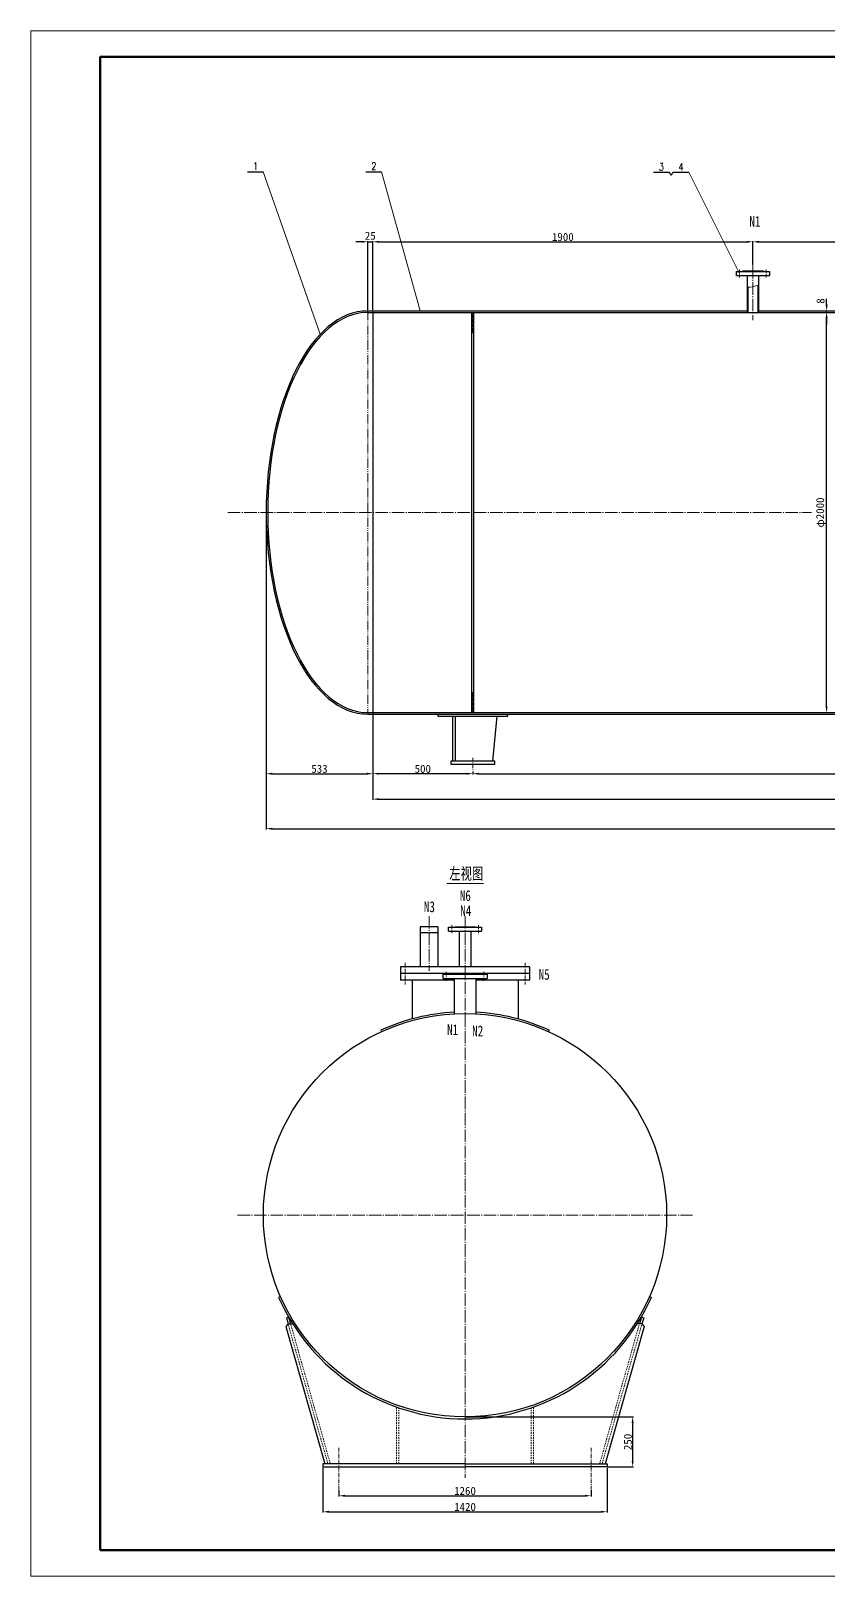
# Model space of a CAD drawing. Extents: x -6371 to 65603, y -5260 to 2462.
# Drawn here: x 54670 to 58656, y -5260 to 2462 of the extents above; entities that cross this region are included whole.
import ezdxf
from ezdxf.enums import TextEntityAlignment as Align

# ---------------------------------------------------------------- set-up
doc = ezdxf.new("R2010")
doc.units = 0
doc.header["$LTSCALE"] = 25
doc.header["$PDMODE"] = 1
for name, pattern in [('JXX-L', [2.95, 1.9, -0.25, 0.15, -0.25, 0.15, -0.25]), ('XX-S', [0.5, 0.3, -0.2]), ('ZXX-L', [3.28, 2.5, -0.3, 0.18, -0.3]), ('ZXX-S', [1.27, 0.75, -0.2, 0.12, -0.2])]:
    doc.linetypes.add(name, pattern=pattern)
doc.layers.get('Defpoints').update_dxf_attribs({"linetype": 'CONTINUOUS'})
for name, color, linetype, lineweight in [('A 粗实线', 1, 'CONTINUOUS', 25), ('B 细实线', 7, 'CONTINUOUS', 15), ('C 文 字', 2, 'CONTINUOUS', 20), ('D 短中心线', 3, 'ZXX-S', 18), ('E 长中心线', 3, 'ZXX-L', 15), ('F 短虚线', 6, 'XX-S', 20), ('I 长双点线', 3, 'JXX-L', 15), ('J 标注尺寸', 2, 'CONTINUOUS', 15)]:
    doc.layers.add(name, color=color, linetype=linetype, lineweight=lineweight)
doc.styles.add('HZTXT', font='SIMFANG.TTF', dxfattribs={"width": 0.75})
doc.styles.add('ROMANC', font='romanc', dxfattribs={"width": 0.7, "height": 6})
doc.styles.get("Standard").update_dxf_attribs({"font": 'SIMFANG.TTF'})
doc.styles.add('标题中文', font='SIMFANG.TTF', dxfattribs={"width": 0.7})
doc.dimstyles.new('通用标注4.0', dxfattribs={"dimtxt": 40, "dimasz": 30, "dimexe": 4, "dimexo": 4, "dimgap": 4, "dimtad": 1, "dimdec": 0, "dimzin": 0, "dimdsep": 46, "dimtxsty": 'Standard', "dimcen": 4, "dimadec": 0, "dimazin": 0, "dimtfac": 0.375, "dimtdec": 0, "dimtmove": 2, "dimatfit": 3, "dimfxl": 0, "dimtzin": 0, "dimarcsym": 0})

# ---------------------------------------------------------------- blocks, each defined once
blk = doc.blocks.new('*D145')
at = {"layer": 'Defpoints', "color": 0}
for p in [(56210.4, -4826.5), (57470.4, -4826.5), (57470.4, -4858.5)]:
    blk.add_point(p, dxfattribs=at)
at = {"layer": 'J 标注尺寸', "color": 0, "lineweight": -2}
for p, q in [((56210.4, -4830.5), (56210.4, -4862.5)), ((56240.4, -4858.5), (57440.4, -4858.5)), ((57470.4, -4830.5), (57470.4, -4862.5))]:
    blk.add_line(p, q, dxfattribs=at)
at = {"layer": 'J 标注尺寸', "color": 0}
for points in [[(56240.4, -4853.5), (56240.4, -4863.5), (56210.4, -4858.5)], [(57440.4, -4853.5), (57440.4, -4863.5), (57470.4, -4858.5)]]:
    blk.add_solid(points, dxfattribs=at)
at = {"layer": 'J 标注尺寸', "color": 0, "insert": (56840.4, -4834.5), "char_height": 40, "attachment_point": 5}
blk.add_mtext('1260', dxfattribs=at)
blk = doc.blocks.new('*D144')
at = {"layer": 'Defpoints', "color": 0}
for p in [(56130.4, -4714.5), (57550.4, -4714.5), (57550.4, -4938.5)]:
    blk.add_point(p, dxfattribs=at)
at = {"layer": 'J 标注尺寸', "color": 0, "lineweight": -2}
for p, q in [((56130.4, -4718.5), (56130.4, -4942.5)), ((57550.4, -4718.5), (57550.4, -4942.5)), ((56160.4, -4938.5), (57520.4, -4938.5))]:
    blk.add_line(p, q, dxfattribs=at)
at = {"layer": 'J 标注尺寸', "color": 0}
for points in [[(56160.4, -4933.5), (56160.4, -4943.5), (56130.4, -4938.5)], [(57520.4, -4933.5), (57520.4, -4943.5), (57550.4, -4938.5)]]:
    blk.add_solid(points, dxfattribs=at)
at = {"layer": 'J 标注尺寸', "color": 0, "insert": (56840.4, -4914.5), "char_height": 40, "attachment_point": 5}
blk.add_mtext('1420', dxfattribs=at)
blk = doc.blocks.new('*D142')
at = {"layer": 'Defpoints', "color": 0}
for p in [(56379.4, -952.7), (56879.4, -1234.3), (56379.4, -1250)]:
    blk.add_point(p, dxfattribs=at)
at = {"layer": 'J 标注尺寸', "color": 0, "lineweight": -2}
for p, q in [((56379.4, -956.7), (56379.4, -1254)), ((56849.4, -1250), (56409.4, -1250)), ((56879.4, -1238.3), (56879.4, -1254))]:
    blk.add_line(p, q, dxfattribs=at)
at = {"layer": 'J 标注尺寸', "color": 0}
for points in [[(56409.4, -1245), (56409.4, -1255), (56379.4, -1250)], [(56849.4, -1245), (56849.4, -1255), (56879.4, -1250)]]:
    blk.add_solid(points, dxfattribs=at)
at = {"layer": 'J 标注尺寸', "color": 0, "insert": (56629.4, -1226), "char_height": 40, "attachment_point": 5}
blk.add_mtext('500', dxfattribs=at)
blk = doc.blocks.new('*D154')
at = {"layer": 'Defpoints', "color": 0}
for p in [(55846.4, 55.3), (62712.4, 55.3), (62712.4, -1524.8)]:
    blk.add_point(p, dxfattribs=at)
at = {"layer": 'J 标注尺寸', "color": 0, "lineweight": -2}
for p, q in [((55846.4, 51.3), (55846.4, -1528.8)), ((62712.4, 51.3), (62712.4, -1528.8)), ((55876.4, -1524.8), (62682.4, -1524.8))]:
    blk.add_line(p, q, dxfattribs=at)
at = {"layer": 'J 标注尺寸', "color": 0}
for points in [[(55876.4, -1519.8), (55876.4, -1529.8), (55846.4, -1524.8)], [(62682.4, -1519.8), (62682.4, -1529.8), (62712.4, -1524.8)]]:
    blk.add_solid(points, dxfattribs=at)
at = {"layer": 'J 标注尺寸', "color": 0, "insert": (59279.4, -1500.8), "char_height": 40, "attachment_point": 5}
blk.add_mtext('6866', dxfattribs=at)
blk = doc.blocks.new('*D152')
at = {"layer": 'Defpoints', "color": 0}
for p in [(56379.4, -952.7), (62179.4, -952.7), (62179.4, -1377.2)]:
    blk.add_point(p, dxfattribs=at)
at = {"layer": 'J 标注尺寸', "color": 0, "lineweight": -2}
for p, q in [((56379.4, -956.7), (56379.4, -1381.2)), ((62179.4, -956.7), (62179.4, -1381.2)), ((56409.4, -1377.2), (62149.4, -1377.2))]:
    blk.add_line(p, q, dxfattribs=at)
at = {"layer": 'J 标注尺寸', "color": 0}
for points in [[(56409.4, -1372.2), (56409.4, -1382.2), (56379.4, -1377.2)], [(62149.4, -1372.2), (62149.4, -1382.2), (62179.4, -1377.2)]]:
    blk.add_solid(points, dxfattribs=at)
at = {"layer": 'J 标注尺寸', "color": 0, "insert": (59279.4, -1353.2), "char_height": 40, "attachment_point": 5}
blk.add_mtext('5800', dxfattribs=at)
blk = doc.blocks.new('*D139')
at = {"layer": 'Defpoints', "color": 0}
for p in [(58279.4, 1408), (58279.4, 1287.8), (56379.4, 1063.3)]:
    blk.add_point(p, dxfattribs=at)
at = {"layer": 'J 标注尺寸', "color": 0, "lineweight": -2}
for p, q in [((56379.4, 1067.3), (56379.4, 1412)), ((56409.4, 1408), (58249.4, 1408)), ((58279.4, 1291.8), (58279.4, 1412))]:
    blk.add_line(p, q, dxfattribs=at)
at = {"layer": 'J 标注尺寸', "color": 0}
for points in [[(56409.4, 1413), (56409.4, 1403), (56379.4, 1408)], [(58249.4, 1413), (58249.4, 1403), (58279.4, 1408)]]:
    blk.add_solid(points, dxfattribs=at)
at = {"layer": 'J 标注尺寸', "color": 0, "insert": (57329.4, 1432), "char_height": 40, "attachment_point": 5}
blk.add_mtext('1900', dxfattribs=at)
blk = doc.blocks.new('*D153')
at = {"layer": 'Defpoints', "color": 0}
for p in [(55846.4, 55.3), (56379.4, -952.7), (56379.4, -1250)]:
    blk.add_point(p, dxfattribs=at)
at = {"layer": 'J 标注尺寸', "color": 0, "lineweight": -2}
for p, q in [((55846.4, 51.3), (55846.4, -1254)), ((56379.4, -956.7), (56379.4, -1254)), ((55876.4, -1250), (56349.4, -1250))]:
    blk.add_line(p, q, dxfattribs=at)
at = {"layer": 'J 标注尺寸', "color": 0}
for points in [[(55876.4, -1245), (55876.4, -1255), (55846.4, -1250)], [(56349.4, -1245), (56349.4, -1255), (56379.4, -1250)]]:
    blk.add_solid(points, dxfattribs=at)
at = {"layer": 'J 标注尺寸', "color": 0, "insert": (56112.9, -1226), "char_height": 40, "attachment_point": 5}
blk.add_mtext('533', dxfattribs=at)
blk = doc.blocks.new('*D155')
at = {"layer": 'Defpoints', "color": 0}
for p in [(56379.4, 1408), (56354.4, 1063.3), (56379.4, 1063.3)]:
    blk.add_point(p, dxfattribs=at)
at = {"layer": 'J 标注尺寸', "color": 0, "lineweight": -2}
for p, q in [((56324.4, 1408), (56294.4, 1408)), ((56354.4, 1067.3), (56354.4, 1412)), ((56354.4, 1408), (56379.4, 1408)), ((56379.4, 1067.3), (56379.4, 1412)), ((56409.4, 1408), (56439.4, 1408))]:
    blk.add_line(p, q, dxfattribs=at)
at = {"layer": 'J 标注尺寸', "color": 0}
for points in [[(56324.4, 1413), (56324.4, 1403), (56354.4, 1408)], [(56409.4, 1413), (56409.4, 1403), (56379.4, 1408)]]:
    blk.add_solid(points, dxfattribs=at)
at = {"layer": 'J 标注尺寸', "color": 0, "insert": (56366.9, 1438), "char_height": 40, "attachment_point": 5}
blk.add_mtext('25', dxfattribs=at)
blk = doc.blocks.new('*D146')
at = {"layer": 'Defpoints', "color": 0}
for p in [(56840.4, -4464.5), (57550.4, -4714.5), (57678.4, -4714.5)]:
    blk.add_point(p, dxfattribs=at)
at = {"layer": 'J 标注尺寸', "color": 0, "lineweight": -2}
for p, q in [((56844.4, -4464.5), (57682.4, -4464.5)), ((57678.4, -4494.5), (57678.4, -4684.5)), ((57554.4, -4714.5), (57682.4, -4714.5))]:
    blk.add_line(p, q, dxfattribs=at)
at = {"layer": 'J 标注尺寸', "color": 0}
for points in [[(57673.4, -4494.5), (57683.4, -4494.5), (57678.4, -4464.5)], [(57673.4, -4684.5), (57683.4, -4684.5), (57678.4, -4714.5)]]:
    blk.add_solid(points, dxfattribs=at)
at = {"layer": 'J 标注尺寸', "color": 0, "insert": (57654.4, -4589.5), "char_height": 40, "attachment_point": 5, "rotation": 90}
blk.add_mtext('250', dxfattribs=at)
blk = doc.blocks.new('*D137')
at = {"layer": 'Defpoints', "color": 0}
for p in [(58585.9, 1055.3), (58648.1, 1055.3), (58602.8, -944.7)]:
    blk.add_point(p, dxfattribs=at)
at = {"layer": 'J 标注尺寸', "color": 0, "lineweight": -2}
for p, q in [((58589.9, 1055.3), (58652.1, 1055.3)), ((58648.1, -914.7), (58648.1, 1025.3)), ((58606.8, -944.7), (58652.1, -944.7))]:
    blk.add_line(p, q, dxfattribs=at)
at = {"layer": 'J 标注尺寸', "color": 0}
for points in [[(58643.1, 1025.3), (58653.1, 1025.3), (58648.1, 1055.3)], [(58643.1, -914.7), (58653.1, -914.7), (58648.1, -944.7)]]:
    blk.add_solid(points, dxfattribs=at)
at = {"layer": 'J 标注尺寸', "color": 0, "insert": (58621.1, 55.3), "char_height": 40, "attachment_point": 5, "rotation": 90}
blk.add_mtext('φ2000', dxfattribs=at)
blk = doc.blocks.new('*D143')
at = {"layer": 'Defpoints', "color": 0}
for p in [(56879.4, -1234.3), (61679.4, -1234.3), (61679.4, -1250)]:
    blk.add_point(p, dxfattribs=at)
at = {"layer": 'J 标注尺寸', "color": 0, "lineweight": -2}
for p, q in [((56879.4, -1238.3), (56879.4, -1254)), ((56909.4, -1250), (61649.4, -1250)), ((61679.4, -1238.3), (61679.4, -1254))]:
    blk.add_line(p, q, dxfattribs=at)
at = {"layer": 'J 标注尺寸', "color": 0}
for points in [[(56909.4, -1245), (56909.4, -1255), (56879.4, -1250)], [(61649.4, -1245), (61649.4, -1255), (61679.4, -1250)]]:
    blk.add_solid(points, dxfattribs=at)
at = {"layer": 'J 标注尺寸', "color": 0, "insert": (59279.4, -1226), "char_height": 40, "attachment_point": 5}
blk.add_mtext('4800', dxfattribs=at)
blk = doc.blocks.new('*D133')
at = {"layer": 'Defpoints', "color": 0}
for p in [(59379.4, 1408), (58279.4, 1287.8), (59379.4, 1309.8)]:
    blk.add_point(p, dxfattribs=at)
at = {"layer": 'J 标注尺寸', "color": 0, "lineweight": -2}
for p, q in [((58279.4, 1291.8), (58279.4, 1412)), ((58309.4, 1408), (59349.4, 1408)), ((59379.4, 1313.8), (59379.4, 1412))]:
    blk.add_line(p, q, dxfattribs=at)
at = {"layer": 'J 标注尺寸', "color": 0}
for points in [[(58309.4, 1413), (58309.4, 1403), (58279.4, 1408)], [(59349.4, 1413), (59349.4, 1403), (59379.4, 1408)]]:
    blk.add_solid(points, dxfattribs=at)
at = {"layer": 'J 标注尺寸', "color": 0, "insert": (58829.4, 1432), "char_height": 40, "attachment_point": 5}
blk.add_mtext('1100', dxfattribs=at)
blk = doc.blocks.new('*D138')
at = {"layer": 'Defpoints', "color": 0}
for p in [(58605.7, 1063.3), (58605.7, 1055.3), (58648.1, 1063.3)]:
    blk.add_point(p, dxfattribs=at)
at = {"layer": 'J 标注尺寸', "color": 0, "lineweight": -2}
for p, q in [((58648.1, 1093.3), (58648.1, 1123.3)), ((58609.7, 1063.3), (58652.1, 1063.3)), ((58609.7, 1055.3), (58652.1, 1055.3)), ((58648.1, 1055.3), (58648.1, 1063.3)), ((58648.1, 1025.3), (58648.1, 995.3))]:
    blk.add_line(p, q, dxfattribs=at)
at = {"layer": 'J 标注尺寸', "color": 0}
for points in [[(58643.1, 1093.3), (58653.1, 1093.3), (58648.1, 1063.3)], [(58643.1, 1025.3), (58653.1, 1025.3), (58648.1, 1055.3)]]:
    blk.add_solid(points, dxfattribs=at)
at = {"layer": 'J 标注尺寸', "color": 0, "insert": (58617.4, 1112.2), "char_height": 40, "attachment_point": 5, "rotation": 90}
blk.add_mtext('8', dxfattribs=at)

msp = doc.modelspace()

# ---------------------------------------------------------------- hatches: boundary and pattern name
at = {"layer": 'B 细实线'}
h = msp.add_hatch(dxfattribs=at)
h.set_pattern_fill('ANSI31', color=256, scale=2, style=0)
h.set_pattern_definition([(45, (-1323.032, 11024.73), (-4.49012806, 4.49012806), [])])
h.paths.add_polyline_path([(56884.4, 1055.3), (56874.4, 1055.3), (56874.4, 955.3), (56884.4, 955.3)])
h = msp.add_hatch(dxfattribs=at)
h.set_pattern_fill('ANSI31', color=256, scale=2, style=0)
h.set_pattern_definition([(315, (-1323.032, -10914.1445), (-4.49012806, -4.49012806), [])])
h.paths.add_polyline_path([(56884.4, -944.7), (56874.4, -944.7), (56874.4, -844.7), (56884.4, -844.7)])

# ---------------------------------------------------------------- linework, layer by layer
at = {"layer": 'A 粗实线'}
for p, q in [((55753.7, 1758.5), (55832, 1758.5)), ((56344.7, 1758.5), (56423, 1758.5)), ((57782.5, 1755.4), (57860.7, 1755.4)), ((57880.5, 1755.4), (57958.7, 1755.4)), ((58196.9, 1260.3), (58361.9, 1260.3)), ((58196.9, 1240.3), (58196.9, 1260.3)), ((58196.9, 1240.3), (58361.9, 1240.3)), ((58228.4, 1263.3), (58330.4, 1263.3)), ((58228.4, 1260.3), (58228.4, 1263.3)), ((58250.9, 1240.3), (58250.9, 1055.3)), ((58307.9, 1240.3), (58307.9, 1055.3)), ((58330.4, 1263.3), (58330.4, 1260.3)), ((58361.9, 1260.3), (58361.9, 1240.3)), ((58254.4, 1180.6), (58254.4, 1055.3)), ((58304.4, 1191.2), (58304.4, 1055.3)), ((56354.4, 1063.3), (58250.9, 1063.3)), ((56354.4, 1055.3), (61234.9, 1055.3)), ((56379.4, 1063.3), (56379.4, -952.7)), ((56874.4, -944.7), (56874.4, 1055.3)), ((56884.4, -944.7), (56884.4, 1055.3)), ((58307.9, 1063.3), (59325.4, 1063.3)), ((56874.4, 955.3), (56884.4, 955.3)), ((56874.4, -844.7), (56884.4, -844.7)), ((56354.4, -944.7), (62204.4, -944.7)), ((56354.4, -952.7), (62204.4, -952.7)), ((56704.4, -952.7), (56704.4, -962.7)), ((56704.4, -962.7), (57054.4, -962.7)), ((56779.4, -1186.7), (56779.4, -962.7)), ((56793.4, -1186.7), (56793.4, -962.7)), ((56979.4, -1186.7), (57001.2, -962.7)), ((57054.4, -962.7), (57054.4, -952.7)), ((56989.4, -1186.7), (56769.4, -1186.7)), ((56769.4, -1186.7), (56769.4, -1202.7)), ((56769.4, -1202.7), (56989.4, -1202.7)), ((56989.4, -1202.7), (56989.4, -1186.7)), ((56704.9, -2014.5), (56615.9, -2014.5)), ((56615.9, -2014.5), (56615.9, -2214.5)), ((56704.9, -2044.5), (56615.9, -2044.5)), ((56704.9, -2014.5), (56704.9, -2214.5)), ((56757.9, -2037.5), (56757.9, -2017.5)), ((56757.9, -2017.5), (56922.9, -2017.5)), ((56757.9, -2037.5), (56922.9, -2037.5)), ((56789.4, -2017.5), (56789.4, -2014.5)), ((56789.4, -2014.5), (56891.4, -2014.5)), ((56811.9, -2037.5), (56811.9, -2214.5)), ((56868.9, -2037.5), (56868.9, -2214.5)), ((56891.4, -2014.5), (56891.4, -2017.5)), ((56922.9, -2017.5), (56922.9, -2037.5)), ((57162.9, -2214.5), (56517.9, -2214.5)), ((56517.9, -2214.5), (56517.9, -2282.5)), ((57162.9, -2214.5), (57162.9, -2282.5)), ((57162.9, -2248.5), (56517.9, -2248.5)), ((56786.4, -2282.5), (56517.9, -2282.5)), ((56575.4, -2282.5), (56575.4, -2475.6)), ((56730.4, -2251.5), (56950.4, -2251.5)), ((56730.4, -2273.5), (56730.4, -2251.5)), ((56730.4, -2273.5), (56950.4, -2273.5)), ((56761.4, -2251.5), (56761.4, -2248.5)), ((56761.4, -2248.5), (56919.4, -2248.5)), ((56786.4, -2273.5), (56786.4, -2449.9)), ((56894.4, -2273.5), (56894.4, -2449.9)), ((57162.9, -2282.5), (56894.4, -2282.5)), ((56919.4, -2248.5), (56919.4, -2251.5)), ((56950.4, -2251.5), (56950.4, -2273.5)), ((57105.4, -2282.5), (57105.4, -2475.6)), ((56420.4, -2531.3), (56423.7, -2538.6)), ((57260.4, -2531.3), (57257.1, -2538.6)), ((55918, -3862.9), (55908.8, -3866.9)), ((57762.8, -3862.9), (57772, -3866.9)), ((55956.2, -4000.1), (55944, -4012.2)), ((55944, -4012.2), (56139.3, -4698.5)), ((55958.8, -3965.5), (55947.3, -3968.7)), ((55947.3, -3968.7), (55956.2, -4000.1)), ((55956.2, -4000.1), (55979.7, -4000.1)), ((55958.8, -3965.5), (55968.7, -4000.1)), ((57736.8, -4012.2), (57541.5, -4698.5)), ((57724.6, -4000.1), (57701.1, -4000.1)), ((57722, -3965.5), (57712.2, -4000.1)), ((57722, -3965.5), (57733.6, -3968.7)), ((57733.6, -3968.7), (57724.6, -4000.1)), ((57724.6, -4000.1), (57736.8, -4012.2)), ((56840.4, -4698.5), (56130.4, -4698.5)), ((56130.4, -4698.5), (56130.4, -4714.5)), ((56840.4, -4698.5), (57550.4, -4698.5)), ((57550.4, -4698.5), (57550.4, -4714.5)), ((56130.4, -4714.5), (56840.4, -4714.5)), ((57550.4, -4714.5), (56840.4, -4714.5))]:
    msp.add_line(p, q, dxfattribs=at)
at = {"layer": 'A 粗实线', "color": 5, "lineweight": 60}
msp.add_lwpolyline([(55016.9, -5130), (65494.9, -5130), (65494.9, 2332), (55016.9, 2332)], close=True, dxfattribs=at)
at = {"layer": 'A 粗实线'}
msp.add_circle((56840.4, -3456.5), 1008, dxfattribs=at)
for radius, start, end in [(1016, 93.04668, 114.41771), (1016, 65.58229, 86.95332), (1018, 203.78018, 270), (1018, 270, 336.21982)]:
    msp.add_arc((56840.4, -3456.5), radius, start, end, dxfattribs=at)
for major_axis, ratio in [((0, -1008), 0.503968), ((0, -1000), 0.5)]:
    msp.add_ellipse((56354.4, 55.3), major_axis=major_axis, ratio=ratio, start_param=3.141593, end_param=6.283185, dxfattribs=at)
for points in [[(56379.4, 1055.3), (56373.8, 1063.3), (56385, 1063.3)], [(56379.4, -944.7), (56373.8, -952.7), (56385, -952.7)]]:
    msp.add_solid(points, dxfattribs=at)
at = {"layer": 'B 细实线'}
for p, q in [((56116.3, 945.7), (55832, 1758.5)), ((56616.6, 1063.3), (56423, 1758.5)), ((57860.7, 1755.4), (57870.6, 1741.5)), ((57880.5, 1755.4), (57870.6, 1741.5)), ((58212.7, 1250.3), (57958.7, 1755.4)), ((56749.6, -1799), (56933.4, -1799)), ((56616.9, -2014.5), (56616.9, -2044.5)), ((56703.9, -2014.5), (56703.9, -2044.5))]:
    msp.add_line(p, q, dxfattribs=at)
msp.add_lwpolyline([(54670.2, -5260), (65603.2, -5260), (65603.2, 2462), (54670.2, 2462)], close=True, dxfattribs=at)
msp.add_open_spline([(58250.9, 1180.9), (58270.4, 1178.6), (58288.4, 1187.2), (58307.9, 1192.1)], degree=3, dxfattribs=at)
at = {"layer": 'D 短中心线'}
for p, q in [((58212.7, 1270.3), (58212.7, 1230.3)), ((58346.2, 1270.3), (58346.2, 1230.3)), ((56879.4, -1170.5), (56879.4, -1234.3)), ((56773.7, -2007.5), (56773.7, -2047.5)), ((56907.2, -2007.5), (56907.2, -2047.5)), ((56540.4, -2195.8), (56540.4, -2304.3)), ((57140.4, -2195.8), (57140.4, -2304.3)), ((56745.9, -2240.5), (56745.9, -2284.5)), ((56934.9, -2240.5), (56934.9, -2284.5)), ((56210.4, -4618.5), (56210.4, -4826.5)), ((57470.4, -4618.5), (57470.4, -4826.5))]:
    msp.add_line(p, q, dxfattribs=at)
at = {"layer": 'E 长中心线'}
for p, q in [((58279.4, 1287.8), (58279.4, 1016.9)), ((55654.4, 55.3), (58572.5, 55.3)), ((56660.4, -1961.6), (56660.4, -2235.4)), ((56840.4, -1961.6), (56840.4, -4769.3)), ((55703.7, -3456.5), (57977.2, -3456.5))]:
    msp.add_line(p, q, dxfattribs=at)
at = {"layer": 'F 短虚线'}
for p, q in [((56154.9, -4698.5), (55956.2, -4000.1)), ((56167.4, -4698.5), (55968.7, -4000.1)), ((57513.4, -4698.5), (57712.2, -4000.1)), ((57525.9, -4698.5), (57724.6, -4000.1)), ((56498.4, -4698.5), (56498.4, -4415.3)), ((56510.4, -4698.5), (56510.4, -4419.5)), ((57170.4, -4698.5), (57170.4, -4419.5)), ((57182.4, -4698.5), (57182.4, -4415.3))]:
    msp.add_line(p, q, dxfattribs=at)
at = {"layer": 'I 长双点线'}
msp.add_line((56354.4, 1063.3), (56354.4, -952.7), dxfattribs=at)

# ---------------------------------------------------------------- texts
at = {"layer": 'C 文 字', "style": 'ROMANC', "width": 0.8}
for s, p in [('1', (55793.7, 1786.1)), ('2', (56384.7, 1786.1)), ('3', (57822.5, 1782.9)), ('4', (57920.4, 1782.9))]:
    msp.add_text(s, height=36.7, dxfattribs=at).set_placement(p, align=Align.MIDDLE)
at = {"layer": 'C 文 字', "char_height": 54, "width": 864, "attachment_point": 1, "style": 'HZTXT'}
for s, insert in [('N1', (58262, 1537.1)), ('N6', (56814.5, -1832.2)), ('N3', (56634.7, -1887.8)), ('N4', (56816.7, -1907.7)), ('N5', (57208.5, -2226.1)), ('N1', (56751.1, -2502.1)), ('N2', (56876.2, -2508.6))]:
    msp.add_mtext(s, dxfattribs=dict(at, insert=insert))
at = {"layer": 'J 标注尺寸', "style": '标题中文', "width": 0.7}
msp.add_text('左视图', height=59.15, dxfattribs=at).set_placement((56761.9, -1778.8))

# ---------------------------------------------------------------- dimensions: what is measured, and where the dimension line sits
at = {"layer": 'J 标注尺寸'}
for base, p1, p2, picture, middle in [((56379.4, 1408), (56354.4, 1063.3), (56379.4, 1063.3), '*D155', (56366.9, 1438)), ((58279.4, 1408), (56379.4, 1063.3), (58279.4, 1287.8), '*D139', (57329.4, 1432)), ((59379.4, 1408), (58279.4, 1287.8), (59379.4, 1309.8), '*D133', (58829.4, 1432)), ((62712.4, -1524.8), (55846.4, 55.3), (62712.4, 55.3), '*D154', (59279.4, -1500.8)), ((56379.4, -1250), (55846.4, 55.3), (56379.4, -952.7), '*D153', (56112.9, -1226)), ((56379.4, -1250), (56879.4, -1234.3), (56379.4, -952.7), '*D142', (56629.4, -1226)), ((62179.4, -1377.2), (56379.4, -952.7), (62179.4, -952.7), '*D152', (59279.4, -1353.2)), ((61679.4, -1250), (56879.4, -1234.3), (61679.4, -1234.3), '*D143', (59279.4, -1226))]:
    dim = msp.add_linear_dim(base=base, p1=p1, p2=p2, dimstyle='通用标注4.0', dxfattribs=at)
    dim.commit()
    dim.dimension.update_dxf_attribs({"geometry": picture, "text_midpoint": middle})
dim = msp.add_linear_dim(base=(58648.1, 1063.3), p1=(58605.7, 1055.3), p2=(58605.7, 1063.3), angle=90, dimstyle='通用标注4.0', dxfattribs=at)
dim.commit()
dim.dimension.update_dxf_attribs({"geometry": '*D138', "text_midpoint": (58617.4, 1112.2), "dimtype": 160})
for base, p1, p2, text, picture, middle in [((58648.1, 1055.3), (58602.8, -944.7), (58585.9, 1055.3), 'φ<>', '*D137', (58621.1, 55.3)), ((57678.4, -4714.5), (56840.4, -4464.5), (57550.4, -4714.5), '250', '*D146', (57654.4, -4589.5))]:
    dim = msp.add_linear_dim(base=base, p1=p1, p2=p2, angle=90, text=text, dimstyle='通用标注4.0', dxfattribs=at)
    dim.commit()
    dim.dimension.update_dxf_attribs({"geometry": picture, "text_midpoint": middle})
for base, p1, p2, text, picture, middle in [((57550.4, -4938.5), (56130.4, -4714.5), (57550.4, -4714.5), '1420', '*D144', (56840.4, -4914.5)), ((57470.4, -4858.5), (56210.4, -4826.5), (57470.4, -4826.5), '1260', '*D145', (56840.4, -4834.5))]:
    dim = msp.add_linear_dim(base=base, p1=p1, p2=p2, text=text, dimstyle='通用标注4.0', dxfattribs=at)
    dim.commit()
    dim.dimension.update_dxf_attribs({"geometry": picture, "text_midpoint": middle})

doc.saveas('drawing.dxf')
